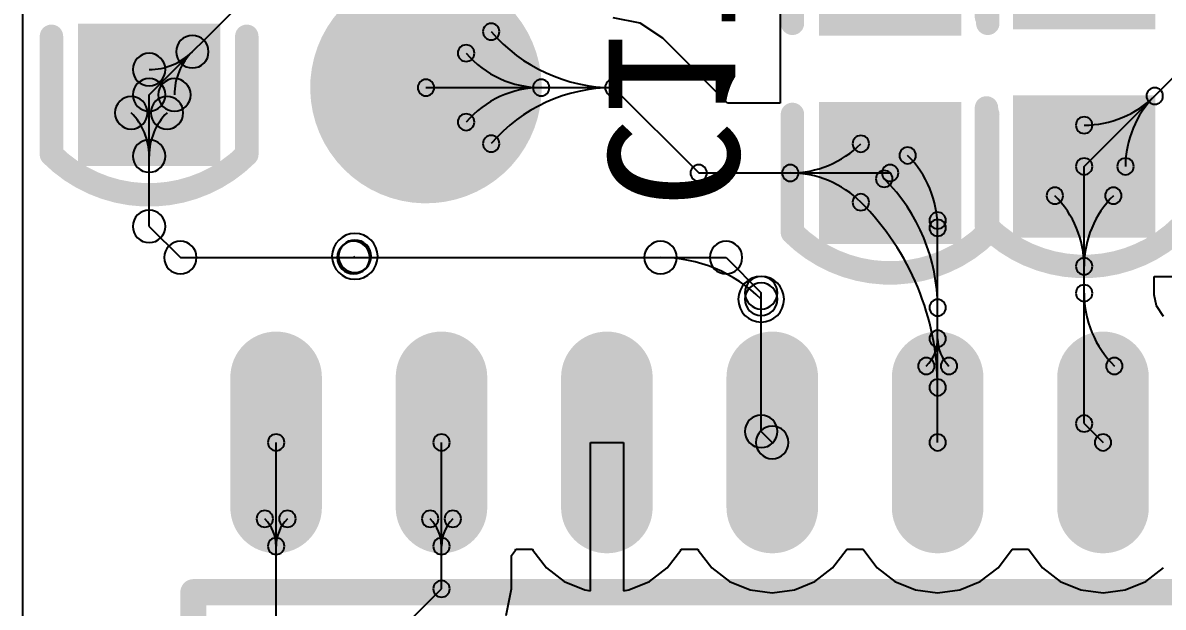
# Model space of a CAD drawing. Header units: inches. Extents: x 32166 to 34772, y 2386 to 4229.
# Drawn here: x 32893.17 to 32931, y 3162.47 to 3181.87 of the extents above; entities that cross this region are included whole.
import ezdxf

# ---------------------------------------------------------------- set-up
doc = ezdxf.new("R2010")
doc.units = ezdxf.units.IN
doc.header["$LTSCALE"] = 0.64311
doc.header["$MEASUREMENT"] = 0
for name, color, linetype in [('BOTTOMLAYER', 5, 'CONTINUOUS'), ('BOTTOMOVERLAY', 54, 'CONTINUOUS'), ('BOTTOMPASTE', 16, 'CONTINUOUS'), ('BOTTOMSOLDER', 6, 'CONTINUOUS'), ('KEEPOUTLAYER', 6, 'CONTINUOUS'), ('MULTILAYER', 9, 'CONTINUOUS')]:
    doc.layers.add(name, color=color, linetype=linetype)
doc.styles.get("Standard").update_dxf_attribs({"font": 'txt', "width": 0.8})

msp = doc.modelspace()

# ---------------------------------------------------------------- linework, layer by layer
at = {"layer": 'BOTTOMLAYER'}
for p, q in [((32897.357, 3179.473), (32910.73, 3192.845)), ((32918.29, 3183.244), (32918.29, 3180.145)), ((32928.375, 3177.097), (32934.38, 3183.102)), ((32913.643, 3181.858), (32912.755, 3182.035)), ((32914.396, 3181.355), (32913.643, 3181.858)), ((32916.549, 3179.202), (32914.396, 3181.355)), ((32918.29, 3180.145), (32918.29, 3179.202)), ((32906.541, 3179.714), (32912.755, 3179.714)), ((32912.755, 3179.714), (32915.588, 3176.881)), ((32897.357, 3175.11), (32897.357, 3179.473)), ((32918.29, 3179.202), (32916.549, 3179.202)), ((32928.375, 3168.565), (32928.375, 3177.097)), ((32915.588, 3176.881), (32921.938, 3176.881)), ((32897.357, 3175.11), (32898.394, 3174.073)), ((32923.515, 3167.938), (32923.515, 3175.304)), ((32898.394, 3174.073), (32904.14, 3174.073)), ((32904.14, 3174.073), (32904.183, 3174.116)), ((32904.14, 3174.073), (32916.495, 3174.073)), ((32916.495, 3174.073), (32917.661, 3172.907)), ((32930.696, 3172.838), (32930.696, 3173.449)), ((32930.696, 3173.449), (32932.023, 3173.449)), ((32917.661, 3172.691), (32917.661, 3172.907)), ((32917.661, 3168.306), (32917.661, 3172.691)), ((32930.77, 3172.468), (32930.696, 3172.838)), ((32931.005, 3172.117), (32930.77, 3172.468)), ((32917.661, 3168.306), (32918.029, 3167.938)), ((32928.375, 3168.565), (32929.002, 3167.938)), ((32901.57, 3162.128), (32901.57, 3167.938)), ((32907.056, 3163.079), (32907.056, 3167.938)), ((32911.994, 3163.018), (32911.994, 3167.94)), ((32911.994, 3167.94), (32913.091, 3167.94)), ((32913.091, 3167.94), (32913.091, 3163.018)), ((32909.377, 3164.191), (32909.509, 3164.362)), ((32909.377, 3163.079), (32909.377, 3164.191)), ((32909.509, 3164.362), (32909.525, 3164.401)), ((32909.525, 3164.401), (32910.073, 3164.401)), ((32910.073, 3164.401), (32910.09, 3164.362)), ((32910.09, 3164.362), (32910.54, 3163.776)), ((32914.545, 3163.776), (32914.995, 3164.362)), ((32914.995, 3164.362), (32915.011, 3164.401)), ((32915.011, 3164.401), (32915.56, 3164.401)), ((32915.56, 3164.401), (32915.576, 3164.362)), ((32915.576, 3164.362), (32916.026, 3163.776)), ((32920.031, 3163.776), (32920.481, 3164.362)), ((32920.481, 3164.362), (32920.498, 3164.401)), ((32920.498, 3164.401), (32921.046, 3164.401)), ((32921.046, 3164.401), (32921.062, 3164.362)), ((32921.062, 3164.362), (32921.512, 3163.776)), ((32925.518, 3163.776), (32925.968, 3164.362)), ((32925.968, 3164.362), (32925.984, 3164.401)), ((32925.984, 3164.401), (32926.533, 3164.401)), ((32926.533, 3164.401), (32926.549, 3164.362)), ((32926.549, 3164.362), (32926.999, 3163.776)), ((32910.54, 3163.776), (32911.126, 3163.326)), ((32913.958, 3163.326), (32914.545, 3163.776)), ((32916.026, 3163.776), (32916.613, 3163.326)), ((32919.445, 3163.326), (32920.031, 3163.776)), ((32921.512, 3163.776), (32922.099, 3163.326)), ((32924.931, 3163.326), (32925.518, 3163.776)), ((32926.999, 3163.776), (32927.585, 3163.326)), ((32930.418, 3163.326), (32931.004, 3163.776)), ((32902.282, 3158.305), (32907.056, 3163.079)), ((32909.2, 3162.19), (32909.377, 3163.079)), ((32911.126, 3163.326), (32911.809, 3163.043)), ((32911.809, 3163.043), (32911.994, 3163.018)), ((32913.091, 3163.018), (32913.275, 3163.043)), ((32913.275, 3163.043), (32913.958, 3163.326)), ((32916.613, 3163.326), (32917.296, 3163.043)), ((32917.296, 3163.043), (32918.029, 3162.946)), ((32918.029, 3162.946), (32918.762, 3163.043)), ((32918.762, 3163.043), (32919.445, 3163.326)), ((32922.099, 3163.326), (32922.782, 3163.043)), ((32922.782, 3163.043), (32923.515, 3162.946)), ((32923.515, 3162.946), (32924.248, 3163.043)), ((32924.248, 3163.043), (32924.931, 3163.326)), ((32927.585, 3163.326), (32928.268, 3163.043)), ((32928.268, 3163.043), (32929.002, 3162.946)), ((32929.002, 3162.946), (32929.735, 3163.043)), ((32929.735, 3163.043), (32930.418, 3163.326))]:
    msp.add_line(p, q, dxfattribs=at)
for points, const_width in [([(32907.744, 3180.917, 1), (32905.338, 3178.511, 1)], 3.402), ([(32901.57, 3169.558, 1), (32901.57, 3170.638, 1)], 1.08), ([(32907.056, 3169.558, 1), (32907.056, 3170.638, 1)], 1.08), ([(32912.542, 3169.558, 1), (32912.542, 3170.638, 1)], 1.08), ([(32918.029, 3169.558, 1), (32918.029, 3170.638, 1)], 1.08), ([(32923.515, 3169.558, 1), (32923.515, 3170.638, 1)], 1.08), ([(32929.002, 3169.558, 1), (32929.002, 3170.638, 1)], 1.08), ([(32901.57, 3165.238, 1), (32901.57, 3166.318, 1)], 1.08), ([(32907.056, 3165.238, 1), (32907.056, 3166.318, 1)], 1.08), ([(32912.542, 3165.238, 1), (32912.542, 3166.318, 1)], 1.08), ([(32918.029, 3165.238, 1), (32918.029, 3166.318, 1)], 1.08), ([(32923.515, 3165.238, 1), (32923.515, 3166.318, 1)], 1.08), ([(32929.002, 3165.238, 1), (32929.002, 3166.318, 1)], 1.08)]:
    msp.add_lwpolyline(points, format="xyb", close=True, dxfattribs=dict(at, const_width=const_width))
at = {"layer": 'BOTTOMLAYER', "const_width": 2.16}
for points in [[(32901.57, 3170.098), (32901.57, 3165.778)], [(32907.056, 3170.098), (32907.056, 3165.778)], [(32912.542, 3170.098), (32912.542, 3165.778)], [(32918.029, 3170.098), (32918.029, 3165.778)], [(32923.515, 3170.098), (32923.515, 3165.778)], [(32929.002, 3170.098), (32929.002, 3165.778)]]:
    msp.add_lwpolyline(points, dxfattribs=at)
at = {"layer": 'BOTTOMLAYER'}
for centre, radius, start, end in [((32908.705, 3181.573), 0.274, 0, 180), ((32908.705, 3181.573), 0.274, 0, 180), ((32908.705, 3181.573), 0.274, 180, 0), ((32908.705, 3181.573), 0.274, 180, 0), ((32912.755, 3185.054), 5.34, 220.677, 270), ((32912.755, 3185.054), 5.34, 220.677, 270), ((32898.792, 3180.907), 0.54, 0, 180), ((32898.792, 3180.907), 0.54, 0, 180), ((32898.792, 3180.907), 0.54, 0, 180), ((32898.792, 3180.907), 0.54, 0, 180), ((32897.357, 3180.313), 0.54, 0, 180), ((32897.357, 3180.313), 0.54, 0, 180), ((32897.357, 3182.342), 2.029, 270.0002, 315.0002), ((32897.357, 3182.342), 2.029, 270.0002, 315.0002), ((32900.226, 3179.473), 2.029, 134.9998, 179.9998), ((32900.226, 3179.473), 2.029, 134.9998, 179.9998), ((32898.792, 3180.907), 0.54, 180, 0), ((32898.792, 3180.907), 0.54, 180, 0), ((32898.792, 3180.907), 0.54, 180, 0), ((32898.792, 3180.907), 0.54, 180, 0), ((32907.872, 3180.858), 0.274, 0, 180), ((32907.872, 3180.858), 0.274, 0, 180), ((32907.872, 3180.858), 0.274, 180, 0), ((32907.872, 3180.858), 0.274, 180, 0), ((32910.365, 3183), 3.286, 220.677, 270), ((32910.365, 3183), 3.286, 220.677, 270), ((32897.357, 3180.313), 0.54, 180, 0), ((32897.357, 3180.313), 0.54, 180, 0), ((32897.357, 3179.473), 0.54, 0, 180), ((32897.357, 3179.473), 0.54, 0, 180), ((32898.198, 3179.473), 0.54, 0, 180), ((32898.198, 3179.473), 0.54, 0, 180), ((32906.541, 3179.714), 0.274, 0, 180), ((32906.541, 3179.714), 0.274, 180, 0), ((32910.365, 3176.428), 3.286, 90, 139.323), ((32910.365, 3176.428), 3.286, 90, 139.323), ((32912.755, 3174.374), 5.34, 90, 139.323), ((32912.755, 3174.374), 5.34, 90, 139.323), ((32910.365, 3179.714), 0.274, 0, 180), ((32910.365, 3179.714), 0.274, 0, 180), ((32910.365, 3179.714), 0.274, 0, 180), ((32910.365, 3179.714), 0.274, 0, 180), ((32910.365, 3179.714), 0.274, 180, 0), ((32910.365, 3179.714), 0.274, 180, 0), ((32910.365, 3179.714), 0.274, 180, 0), ((32910.365, 3179.714), 0.274, 180, 0), ((32912.755, 3179.714), 0.274, 0, 180), ((32912.755, 3179.714), 0.274, 0, 180), ((32912.755, 3179.714), 0.274, 0, 180), ((32912.755, 3179.714), 0.274, 0, 180), ((32912.755, 3179.714), 0.274, 180, 0), ((32912.755, 3179.714), 0.274, 180, 0), ((32912.755, 3179.714), 0.274, 180, 0), ((32912.755, 3179.714), 0.274, 180, 0), ((32912.755, 3179.714), 0.274, 0, 180), ((32912.755, 3179.714), 0.274, 0, 180), ((32912.755, 3179.714), 0.274, 180, 0), ((32912.755, 3179.714), 0.274, 180, 0), ((32930.717, 3179.438), 0.274, 0, 180), ((32930.717, 3179.438), 0.274, 0, 180), ((32930.717, 3179.438), 0.274, 0, 180), ((32930.717, 3179.438), 0.274, 0, 180), ((32896.763, 3178.879), 0.54, 0, 180), ((32896.763, 3178.879), 0.54, 0, 180), ((32897.357, 3179.473), 0.54, 180, 0), ((32897.357, 3179.473), 0.54, 180, 0), ((32897.952, 3178.879), 0.54, 0, 180), ((32897.952, 3178.879), 0.54, 0, 180), ((32898.198, 3179.473), 0.54, 180, 0), ((32898.198, 3179.473), 0.54, 180, 0), ((32928.375, 3181.78), 3.311, 269.9999, 314.9999), ((32928.375, 3181.78), 3.311, 269.9999, 314.9999), ((32933.058, 3177.097), 3.311, 135.0001, 180.0001), ((32933.058, 3177.097), 3.311, 135.0001, 180.0001), ((32930.717, 3179.438), 0.274, 180, 0), ((32930.717, 3179.438), 0.274, 180, 0), ((32930.717, 3179.438), 0.274, 180, 0), ((32930.717, 3179.438), 0.274, 180, 0), ((32896.763, 3178.879), 0.54, 180, 0), ((32896.763, 3178.879), 0.54, 180, 0), ((32895.329, 3177.444), 2.029, 0.0002, 45.0002), ((32895.329, 3177.444), 2.029, 0.0002, 45.0002), ((32899.386, 3177.444), 2.029, 134.9998, 179.9998), ((32899.386, 3177.444), 2.029, 134.9998, 179.9998), ((32897.952, 3178.879), 0.54, 180, 0), ((32897.952, 3178.879), 0.54, 180, 0), ((32907.872, 3178.57), 0.274, 0, 180), ((32907.872, 3178.57), 0.274, 0, 180), ((32907.872, 3178.57), 0.274, 180, 0), ((32907.872, 3178.57), 0.274, 180, 0), ((32928.375, 3178.468), 0.274, 0, 180), ((32928.375, 3178.468), 0.274, 0, 180), ((32928.375, 3178.468), 0.274, 180, 0), ((32928.375, 3178.468), 0.274, 180, 0), ((32897.357, 3177.444), 0.54, 0, 180), ((32897.357, 3177.444), 0.54, 0, 180), ((32897.357, 3177.444), 0.54, 0, 180), ((32897.357, 3177.444), 0.54, 0, 180), ((32908.705, 3177.854), 0.274, 0, 180), ((32908.705, 3177.854), 0.274, 0, 180), ((32908.705, 3177.854), 0.274, 180, 0), ((32908.705, 3177.854), 0.274, 180, 0), ((32918.627, 3180.192), 3.311, 269.9999, 314.9999), ((32918.627, 3180.192), 3.311, 269.9999, 314.9999), ((32920.968, 3177.851), 0.274, 0, 180), ((32920.968, 3177.851), 0.274, 0, 180), ((32920.968, 3177.851), 0.274, 180, 0), ((32920.968, 3177.851), 0.274, 180, 0), ((32897.357, 3177.444), 0.54, 180, 0), ((32897.357, 3177.444), 0.54, 180, 0), ((32897.357, 3177.444), 0.54, 180, 0), ((32897.357, 3177.444), 0.54, 180, 0), ((32922.52, 3177.463), 0.274, 0, 180), ((32922.52, 3177.463), 0.274, 0, 180), ((32922.52, 3177.463), 0.274, 180, 0), ((32922.52, 3177.463), 0.274, 180, 0), ((32920.118, 3175.061), 3.397, 0, 45), ((32920.118, 3175.061), 3.397, 0, 45), ((32915.588, 3176.881), 0.274, 0, 180), ((32915.588, 3176.881), 0.274, 0, 180), ((32918.627, 3176.881), 0.274, 0, 180), ((32918.627, 3176.881), 0.274, 0, 180), ((32918.627, 3176.881), 0.274, 0, 180), ((32918.627, 3176.881), 0.274, 0, 180), ((32921.938, 3176.881), 0.274, 0, 180), ((32928.375, 3177.097), 0.274, 0, 180), ((32928.375, 3177.097), 0.274, 0, 180), ((32928.375, 3177.097), 0.274, 180, 0), ((32928.375, 3177.097), 0.274, 180, 0), ((32929.747, 3177.097), 0.274, 0, 180), ((32929.747, 3177.097), 0.274, 0, 180), ((32929.747, 3177.097), 0.274, 180, 0), ((32929.747, 3177.097), 0.274, 180, 0), ((32915.588, 3176.881), 0.274, 180, 0), ((32915.588, 3176.881), 0.274, 180, 0), ((32918.627, 3176.881), 0.274, 180, 0), ((32918.627, 3176.881), 0.274, 180, 0), ((32918.627, 3176.881), 0.274, 180, 0), ((32918.627, 3176.881), 0.274, 180, 0), ((32918.627, 3173.57), 3.311, 45.0001, 90.0001), ((32918.627, 3173.57), 3.311, 45.0001, 90.0001), ((32921.744, 3176.687), 0.274, 0, 180), ((32921.744, 3176.687), 0.274, 0, 180), ((32921.744, 3176.687), 0.274, 180, 0), ((32921.744, 3176.687), 0.274, 180, 0), ((32921.938, 3176.881), 0.274, 180, 0), ((32917.469, 3172.412), 6.046, 0, 45), ((32917.469, 3172.412), 6.046, 0, 45), ((32927.405, 3176.127), 0.274, 0, 180), ((32927.405, 3176.127), 0.274, 0, 180), ((32929.345, 3176.127), 0.274, 0, 180), ((32929.345, 3176.127), 0.274, 0, 180), ((32920.968, 3175.911), 0.274, 0, 180), ((32920.968, 3175.911), 0.274, 0, 180), ((32920.968, 3175.911), 0.274, 0, 180), ((32920.968, 3175.911), 0.274, 0, 180), ((32920.968, 3175.911), 0.274, 180, 0), ((32920.968, 3175.911), 0.274, 180, 0), ((32920.968, 3175.911), 0.274, 180, 0), ((32920.968, 3175.911), 0.274, 180, 0), ((32914.82, 3169.763), 8.695, 360, 45), ((32914.82, 3169.763), 8.695, 360, 45), ((32927.405, 3176.127), 0.274, 180, 0), ((32927.405, 3176.127), 0.274, 180, 0), ((32925.064, 3173.786), 3.311, 359.9999, 44.9999), ((32925.064, 3173.786), 3.311, 359.9999, 44.9999), ((32931.686, 3173.786), 3.311, 135.0001, 180.0001), ((32931.686, 3173.786), 3.311, 135.0001, 180.0001), ((32929.345, 3176.127), 0.274, 180, 0), ((32929.345, 3176.127), 0.274, 180, 0), ((32897.357, 3175.11), 0.54, 0, 180), ((32897.357, 3175.11), 0.54, 0, 180), ((32923.515, 3175.304), 0.274, 0, 180), ((32897.357, 3175.11), 0.54, 180, 0), ((32897.357, 3175.11), 0.54, 180, 0), ((32923.515, 3175.061), 0.274, 0, 180), ((32923.515, 3175.061), 0.274, 0, 180), ((32923.515, 3175.304), 0.274, 180, 0), ((32923.515, 3175.061), 0.274, 180, 0), ((32923.515, 3175.061), 0.274, 180, 0), ((32898.394, 3174.073), 0.54, 0, 180), ((32898.394, 3174.073), 0.54, 0, 180), ((32904.14, 3174.073), 0.54, 0, 180), ((32904.14, 3174.073), 0.54, 0, 180), ((32904.14, 3174.073), 0.54, 0, 180), ((32904.183, 3174.116), 0.54, 0, 180), ((32904.183, 3174.116), 0.54, 0, 180), ((32914.324, 3174.073), 0.54, 0, 180), ((32914.324, 3174.073), 0.54, 0, 180), ((32916.495, 3174.073), 0.54, 0, 180), ((32916.495, 3174.073), 0.54, 0, 180), ((32898.394, 3174.073), 0.54, 180, 0), ((32898.394, 3174.073), 0.54, 180, 0), ((32904.14, 3174.073), 0.54, 180, 0), ((32904.14, 3174.073), 0.54, 180, 0), ((32904.14, 3174.073), 0.54, 180, 0), ((32904.183, 3174.116), 0.54, 180, 0), ((32904.183, 3174.116), 0.54, 180, 0), ((32914.324, 3174.073), 0.54, 180, 0), ((32914.324, 3174.073), 0.54, 180, 0), ((32914.324, 3169.353), 4.72, 45, 90), ((32914.324, 3169.353), 4.72, 45, 90), ((32916.495, 3174.073), 0.54, 180, 0), ((32916.495, 3174.073), 0.54, 180, 0), ((32928.375, 3173.786), 0.274, 0, 180), ((32928.375, 3173.786), 0.274, 0, 180), ((32928.375, 3173.786), 0.274, 0, 180), ((32928.375, 3173.786), 0.274, 0, 180), ((32928.375, 3173.786), 0.274, 180, 0), ((32928.375, 3173.786), 0.274, 180, 0), ((32928.375, 3173.786), 0.274, 180, 0), ((32928.375, 3173.786), 0.274, 180, 0), ((32917.661, 3172.907), 0.54, 0, 180), ((32917.661, 3172.907), 0.54, 0, 180), ((32917.661, 3172.691), 0.54, 0, 180), ((32917.661, 3172.691), 0.54, 0, 180), ((32917.661, 3172.691), 0.54, 0, 180), ((32917.661, 3172.691), 0.54, 0, 180), ((32917.661, 3172.691), 0.54, 0, 180), ((32917.661, 3172.907), 0.54, 180, 0), ((32917.661, 3172.907), 0.54, 180, 0), ((32928.375, 3172.894), 0.274, 0, 180), ((32928.375, 3172.894), 0.274, 0, 180), ((32928.375, 3172.894), 0.274, 180, 0), ((32928.375, 3172.894), 0.274, 180, 0), ((32931.797, 3172.894), 3.422, 180.0001, 225.0001), ((32931.797, 3172.894), 3.422, 180.0001, 225.0001), ((32917.661, 3172.691), 0.54, 180, 0), ((32917.661, 3172.691), 0.54, 180, 0), ((32917.661, 3172.691), 0.54, 180, 0), ((32917.661, 3172.691), 0.54, 180, 0), ((32917.661, 3172.691), 0.54, 180, 0), ((32923.515, 3172.412), 0.274, 0, 180), ((32923.515, 3172.412), 0.274, 0, 180), ((32923.515, 3172.412), 0.274, 180, 0), ((32923.515, 3172.412), 0.274, 180, 0), ((32922.232, 3171.381), 1.283, 314.9996, 359.9996), ((32922.232, 3171.381), 1.283, 314.9996, 359.9996), ((32923.515, 3171.381), 0.274, 0, 180), ((32923.515, 3171.381), 0.274, 0, 180), ((32923.515, 3171.381), 0.274, 0, 180), ((32923.515, 3171.381), 0.274, 0, 180), ((32923.515, 3171.381), 0.274, 180, 0), ((32923.515, 3171.381), 0.274, 180, 0), ((32923.515, 3171.381), 0.274, 180, 0), ((32923.515, 3171.381), 0.274, 180, 0), ((32924.798, 3171.381), 1.283, 180.0004, 225.0004), ((32924.798, 3171.381), 1.283, 180.0004, 225.0004), ((32923.139, 3170.474), 0.274, 0, 180), ((32923.139, 3170.474), 0.274, 0, 180), ((32923.891, 3170.474), 0.274, 0, 180), ((32923.891, 3170.474), 0.274, 0, 180), ((32929.377, 3170.474), 0.274, 0, 180), ((32929.377, 3170.474), 0.274, 0, 180), ((32923.139, 3170.474), 0.274, 180, 0), ((32923.139, 3170.474), 0.274, 180, 0), ((32923.891, 3170.474), 0.274, 180, 0), ((32923.891, 3170.474), 0.274, 180, 0), ((32929.377, 3170.474), 0.274, 180, 0), ((32929.377, 3170.474), 0.274, 180, 0), ((32923.515, 3169.763), 0.274, 0, 180), ((32923.515, 3169.763), 0.274, 0, 180), ((32923.515, 3169.763), 0.274, 180, 0), ((32923.515, 3169.763), 0.274, 180, 0), ((32917.661, 3168.306), 0.54, 0, 180), ((32917.661, 3168.306), 0.54, 0, 180), ((32928.375, 3168.565), 0.274, 0, 180), ((32928.375, 3168.565), 0.274, 0, 180), ((32917.661, 3168.306), 0.54, 180, 0), ((32917.661, 3168.306), 0.54, 180, 0), ((32918.029, 3167.938), 0.54, 0, 180), ((32928.375, 3168.565), 0.274, 180, 0), ((32928.375, 3168.565), 0.274, 180, 0), ((32901.57, 3167.938), 0.274, 0, 180), ((32901.57, 3167.938), 0.274, 180, 0), ((32907.056, 3167.938), 0.274, 0, 180), ((32907.056, 3167.938), 0.274, 180, 0), ((32918.029, 3167.938), 0.54, 180, 0), ((32923.515, 3167.938), 0.274, 0, 180), ((32923.515, 3167.938), 0.274, 180, 0), ((32929.002, 3167.938), 0.274, 0, 180), ((32929.002, 3167.938), 0.274, 180, 0), ((32901.194, 3165.403), 0.274, 0, 180), ((32901.194, 3165.403), 0.274, 0, 180), ((32901.945, 3165.403), 0.274, 0, 180), ((32901.945, 3165.403), 0.274, 0, 180), ((32906.68, 3165.403), 0.274, 0, 180), ((32906.68, 3165.403), 0.274, 0, 180), ((32907.432, 3165.403), 0.274, 0, 180), ((32907.432, 3165.403), 0.274, 0, 180), ((32901.194, 3165.403), 0.274, 180, 0), ((32901.194, 3165.403), 0.274, 180, 0), ((32900.287, 3164.496), 1.283, 0.0004, 45.0004), ((32900.287, 3164.496), 1.283, 0.0004, 45.0004), ((32902.852, 3164.496), 1.283, 134.9996, 179.9996), ((32902.852, 3164.496), 1.283, 134.9996, 179.9996), ((32901.945, 3165.403), 0.274, 180, 0), ((32901.945, 3165.403), 0.274, 180, 0), ((32906.68, 3165.403), 0.274, 180, 0), ((32906.68, 3165.403), 0.274, 180, 0), ((32905.773, 3164.496), 1.283, 0.0004, 45.0004), ((32905.773, 3164.496), 1.283, 0.0004, 45.0004), ((32908.339, 3164.496), 1.283, 134.9996, 179.9996), ((32908.339, 3164.496), 1.283, 134.9996, 179.9996), ((32907.432, 3165.403), 0.274, 180, 0), ((32907.432, 3165.403), 0.274, 180, 0), ((32901.57, 3164.496), 0.274, 0, 180), ((32901.57, 3164.496), 0.274, 0, 180), ((32901.57, 3164.496), 0.274, 0, 180), ((32901.57, 3164.496), 0.274, 0, 180), ((32907.056, 3164.496), 0.274, 0, 180), ((32907.056, 3164.496), 0.274, 0, 180), ((32907.056, 3164.496), 0.274, 0, 180), ((32907.056, 3164.496), 0.274, 0, 180), ((32901.57, 3164.496), 0.274, 180, 0), ((32901.57, 3164.496), 0.274, 180, 0), ((32901.57, 3164.496), 0.274, 180, 0), ((32901.57, 3164.496), 0.274, 180, 0), ((32907.056, 3164.496), 0.274, 180, 0), ((32907.056, 3164.496), 0.274, 180, 0), ((32907.056, 3164.496), 0.274, 180, 0), ((32907.056, 3164.496), 0.274, 180, 0), ((32907.056, 3163.079), 0.274, 0, 180), ((32907.056, 3163.079), 0.274, 0, 180), ((32907.056, 3163.079), 0.274, 180, 0), ((32907.056, 3163.079), 0.274, 180, 0)]:
    msp.add_arc(centre, radius, start, end, dxfattribs=at)
for points in [[(32899.278, 3177.553), (32899.278, 3181.393), (32895.437, 3177.553), (32895.437, 3181.393)], [(32930.295, 3175.177), (32930.295, 3179.017), (32926.455, 3175.177), (32926.455, 3179.017)], [(32923.859, 3174.961), (32923.859, 3178.801), (32920.018, 3174.961), (32920.018, 3178.801)]]:
    msp.add_solid(points, dxfattribs=at)
at = {"layer": 'BOTTOMOVERLAY'}
for points, const_width in [([(32925.135, 3182.065), (32925.135, 3186.094)], 0.778), ([(32918.698, 3181.849), (32918.698, 3185.878)], 0.778), ([(32925.178, 3181.849), (32925.178, 3185.878)], 0.778), ([(32894.117, 3177.497), (32894.117, 3181.417)], 0.778), ([(32900.597, 3177.497), (32900.597, 3181.417)], 0.778), ([(32925.135, 3175.121), (32925.135, 3179.041)], 0.778), ([(32918.698, 3174.905), (32918.698, 3178.825)], 0.778), ([(32925.178, 3174.905), (32925.178, 3178.825)], 0.778), ([(32898.826, 3162.97), (32942.718, 3162.97)], 0.864), ([(32898.826, 3149.146), (32898.826, 3162.97)], 0.864)]:
    msp.add_lwpolyline(points, dxfattribs=dict(at, const_width=const_width))
for points, const_width in [([(32925.329, 3182.065, 1), (32924.941, 3182.065, 1)], 0.389), ([(32918.893, 3181.849, 1), (32918.504, 3181.849, 1)], 0.389), ([(32925.373, 3181.849, 1), (32924.984, 3181.849, 1)], 0.389), ([(32894.312, 3181.417, 1), (32893.923, 3181.417, 1)], 0.389), ([(32900.792, 3181.417, 1), (32900.403, 3181.417, 1)], 0.389), ([(32925.329, 3179.041, 1), (32924.941, 3179.041, 1)], 0.389), ([(32918.893, 3178.825, 1), (32918.504, 3178.825, 1)], 0.389), ([(32925.373, 3178.825, 1), (32924.984, 3178.825, 1)], 0.389), ([(32894.312, 3177.497, 1), (32893.923, 3177.497, 1)], 0.389), ([(32894.312, 3177.497, 1), (32893.923, 3177.497, 1)], 0.389), ([(32900.792, 3177.497, 1), (32900.403, 3177.497, 1)], 0.389), ([(32900.792, 3177.497, 1), (32900.403, 3177.497, 1)], 0.389), ([(32925.329, 3175.121, 1), (32924.941, 3175.121, 1)], 0.389), ([(32925.329, 3175.121, 1), (32924.941, 3175.121, 1)], 0.389), ([(32918.893, 3174.905, 1), (32918.504, 3174.905, 1)], 0.389), ([(32918.893, 3174.905, 1), (32918.504, 3174.905, 1)], 0.389), ([(32925.373, 3174.905, 1), (32924.984, 3174.905, 1)], 0.389), ([(32925.373, 3174.905, 1), (32924.984, 3174.905, 1)], 0.389), ([(32898.826, 3162.754, 1), (32898.826, 3163.186, 1)], 0.432), ([(32898.826, 3162.754, 1), (32898.826, 3163.186, 1)], 0.432)]:
    msp.add_lwpolyline(points, format="xyb", close=True, dxfattribs=dict(at, const_width=const_width))
at = {"layer": 'BOTTOMOVERLAY', "const_width": 0.778}
for points in [[(32900.598, 3177.497, -0.414214), (32894.117, 3177.497)], [(32931.615, 3175.121, -0.414214), (32925.135, 3175.121)], [(32925.178, 3174.905, -0.414214), (32918.698, 3174.905)]]:
    msp.add_lwpolyline(points, format="xyb", dxfattribs=at)
at = {"layer": 'BOTTOMPASTE', "const_width": 2.16}
for points in [[(32901.57, 3170.098), (32901.57, 3165.778)], [(32907.056, 3170.098), (32907.056, 3165.778)], [(32912.542, 3170.098), (32912.542, 3165.778)], [(32918.029, 3170.098), (32918.029, 3165.778)], [(32923.515, 3170.098), (32923.515, 3165.778)], [(32929.002, 3170.098), (32929.002, 3165.778)]]:
    msp.add_lwpolyline(points, dxfattribs=at)
at = {"layer": 'BOTTOMPASTE', "const_width": 1.08}
for points in [[(32901.57, 3169.558, 1), (32901.57, 3170.638, 1)], [(32907.056, 3169.558, 1), (32907.056, 3170.638, 1)], [(32912.542, 3169.558, 1), (32912.542, 3170.638, 1)], [(32918.029, 3169.558, 1), (32918.029, 3170.638, 1)], [(32923.515, 3169.558, 1), (32923.515, 3170.638, 1)], [(32929.002, 3169.558, 1), (32929.002, 3170.638, 1)], [(32901.57, 3165.238, 1), (32901.57, 3166.318, 1)], [(32907.056, 3165.238, 1), (32907.056, 3166.318, 1)], [(32912.542, 3165.238, 1), (32912.542, 3166.318, 1)], [(32918.029, 3165.238, 1), (32918.029, 3166.318, 1)], [(32923.515, 3165.238, 1), (32923.515, 3166.318, 1)], [(32929.002, 3165.238, 1), (32929.002, 3166.318, 1)]]:
    msp.add_lwpolyline(points, format="xyb", close=True, dxfattribs=at)
at = {"layer": 'BOTTOMPASTE'}
for points in [[(32899.278, 3177.553), (32899.278, 3181.393), (32895.437, 3177.553), (32895.437, 3181.393)], [(32930.295, 3175.177), (32930.295, 3179.017), (32926.455, 3175.177), (32926.455, 3179.017)], [(32923.859, 3174.961), (32923.859, 3178.801), (32920.018, 3174.961), (32920.018, 3178.801)]]:
    msp.add_solid(points, dxfattribs=at)
at = {"layer": 'BOTTOMSOLDER'}
for points, const_width in [([(32907.899, 3181.072, 1), (32905.183, 3178.356, 1)], 3.84), ([(32901.57, 3169.339, 1), (32901.57, 3170.858, 1)], 1.519), ([(32907.056, 3169.339, 1), (32907.056, 3170.858, 1)], 1.519), ([(32912.542, 3169.339, 1), (32912.542, 3170.858, 1)], 1.519), ([(32918.029, 3169.339, 1), (32918.029, 3170.858, 1)], 1.519), ([(32923.515, 3169.339, 1), (32923.515, 3170.858, 1)], 1.519), ([(32929.002, 3169.339, 1), (32929.002, 3170.858, 1)], 1.519), ([(32901.57, 3165.019, 1), (32901.57, 3166.538, 1)], 1.519), ([(32907.056, 3165.019, 1), (32907.056, 3166.538, 1)], 1.519), ([(32912.542, 3165.019, 1), (32912.542, 3166.538, 1)], 1.519), ([(32918.029, 3165.019, 1), (32918.029, 3166.538, 1)], 1.519), ([(32923.515, 3165.019, 1), (32923.515, 3166.538, 1)], 1.519), ([(32929.002, 3165.019, 1), (32929.002, 3166.538, 1)], 1.519)]:
    msp.add_lwpolyline(points, format="xyb", close=True, dxfattribs=dict(at, const_width=const_width))
at = {"layer": 'BOTTOMSOLDER', "const_width": 3.038}
for points in [[(32901.57, 3170.098), (32901.57, 3165.778)], [(32907.056, 3170.098), (32907.056, 3165.778)], [(32912.542, 3170.098), (32912.542, 3165.778)], [(32918.029, 3170.098), (32918.029, 3165.778)], [(32923.515, 3170.098), (32923.515, 3165.778)], [(32929.002, 3170.098), (32929.002, 3165.778)]]:
    msp.add_lwpolyline(points, dxfattribs=at)
at = {"layer": 'BOTTOMSOLDER'}
for centre, start, end in [((32904.183, 3174.116), 0, 180), ((32904.183, 3174.116), 180, 0), ((32917.661, 3172.691), 0, 180), ((32917.661, 3172.691), 180, 0)]:
    msp.add_arc(centre, 0.759, start, end, dxfattribs=at)
for points in [[(32924.297, 3181.434), (32924.297, 3186.152), (32919.579, 3181.434), (32919.579, 3186.152)], [(32930.734, 3181.65), (32930.734, 3186.368), (32926.016, 3181.65), (32926.016, 3186.368)], [(32899.717, 3177.114), (32899.717, 3181.832), (32894.998, 3177.114), (32894.998, 3181.832)], [(32930.734, 3174.738), (32930.734, 3179.456), (32926.016, 3174.738), (32926.016, 3179.456)], [(32924.297, 3174.522), (32924.297, 3179.24), (32919.579, 3174.522), (32919.579, 3179.24)]]:
    msp.add_solid(points, dxfattribs=at)
at = {"layer": 'KEEPOUTLAYER'}
msp.add_line((32893.167, 3073.33), (32893.167, 3272.05), dxfattribs=at)
at = {"layer": 'MULTILAYER', "const_width": 3.402}
msp.add_lwpolyline([(32907.744, 3180.917, 1), (32905.338, 3178.511, 1)], format="xyb", close=True, dxfattribs=at)
at = {"layer": 'MULTILAYER'}
for centre, start, end in [((32904.183, 3174.116), 0, 180), ((32904.183, 3174.116), 180, 0), ((32917.661, 3172.691), 0, 180), ((32917.661, 3172.691), 180, 0)]:
    msp.add_arc(centre, 0.54, start, end, dxfattribs=at)

# ---------------------------------------------------------------- texts
at = {"layer": 'BOTTOMOVERLAY', "text_generation_flag": 2}
msp.add_text('C17', height=4.32, rotation=270, dxfattribs=at).set_placement((32912.607, 3175.714))

doc.saveas('drawing.dxf')
